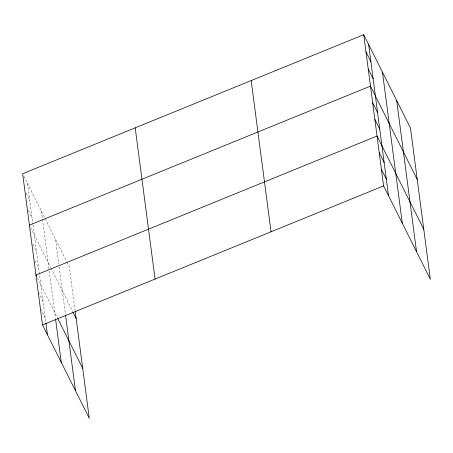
<?xml version="1.0" encoding="UTF-8"?>
<svg xmlns="http://www.w3.org/2000/svg" width="453" height="453" viewBox="0 0 453 453"><rect width="100%" height="100%" fill="white"/><g stroke="black" fill="none" stroke-linecap="round" stroke-linejoin="round"><path stroke-width="0.34" stroke-dasharray="2.27 1.7" d="M23.879 176.172L44.847 218.046M45.164 218.68L66.58 261.443M66.891 262.072L69.405 267.083L75.17 310.956M26.132 193.306L29.819 200.668M28.38 210.447L32.067 217.808M30.634 227.582L50.657 267.564M50.974 268.199L72.707 311.602M32.82 244.218L36.506 251.579M35.006 260.849L38.692 268.21M37.503 278.097L57.214 317.468M38.46 292.276L43.063 301.477M40.645 308.912L45.249 318.114M55.594 239.512L58.839 264.19M59.201 266.93L65.453 314.49M41.37 211.104L42.361 218.646M42.452 219.331L49.128 270.141M49.218 270.832L55.504 318.657M27.565 183.533L32.876 223.975M32.967 224.66L45.798 322.27"/><path stroke-width="0.68" d="M363.725 34.7L383.595 185.917L430.35 279.28L410.475 128.069L363.725 34.7L22.65 173.72L42.525 324.931L89.275 418.3L75.26 311.641M29.405 225.13L370.48 86.115L417.236 179.479M42.525 324.931L383.595 185.917M365.973 51.84L370.888 61.653M368.227 68.975L373.142 78.788M372.666 102.746L377.581 112.559M374.852 119.382L379.767 129.196M423.793 229.382L377.038 136.013L35.963 275.033L36.58 276.256M379.223 152.65L384.138 162.463M381.409 169.28L386.324 179.094M73.024 312.23L76.161 318.499M57.848 318.731L82.718 368.397M396.669 100.492L416.545 251.709M382.445 72.089L402.315 223.301M368.634 44.513L388.51 195.73M251.172 80.577L271.041 231.789M135.204 127.842L155.079 279.059M65.543 315.18L75.47 390.724M55.594 319.348L61.246 362.315M45.889 322.961L47.435 334.744"/></g></svg>
